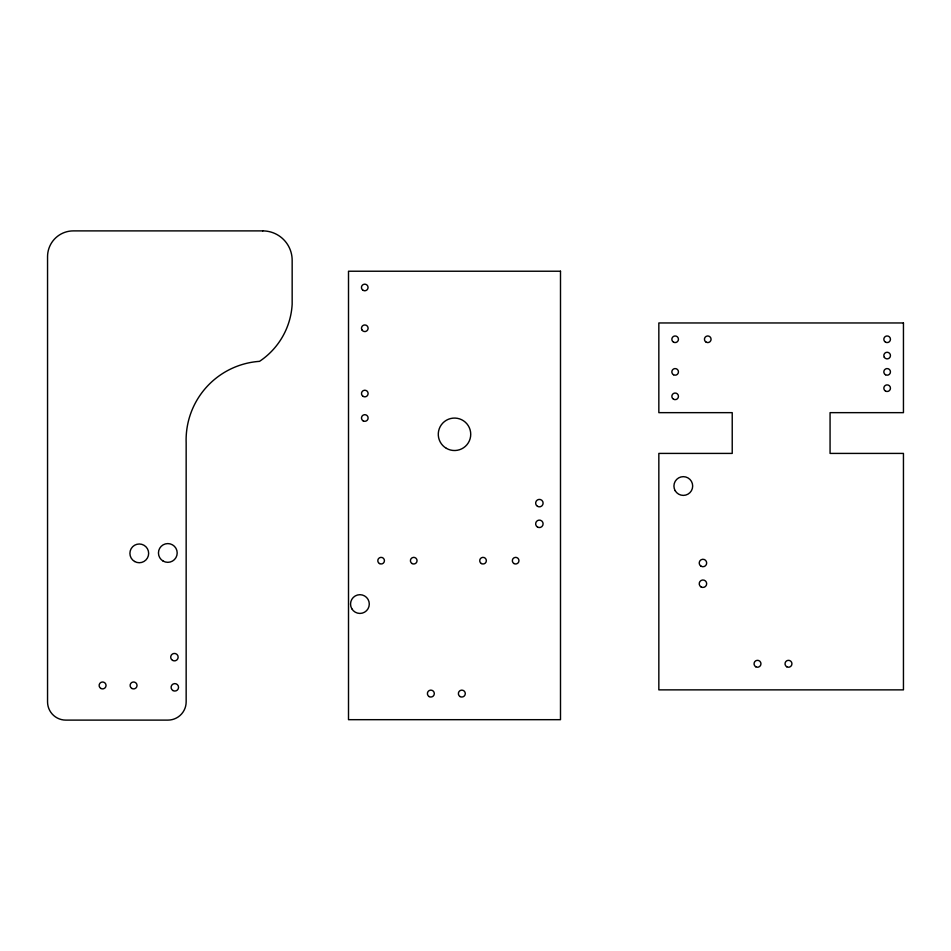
<?xml version="1.0" encoding="UTF-8"?>
<svg xmlns="http://www.w3.org/2000/svg" width="951" height="951" viewBox="0 0 951 951"><rect width="100%" height="100%" fill="white"/><g stroke="black" fill="none" stroke-linecap="round" stroke-linejoin="round"><path stroke-width="1.43" d="M262.761 230.891L73.334 230.891A25.784 25.784 0 0 0 47.55 256.675L47.55 701.874A18.235 18.235 0 0 0 65.785 720.109L167.935 720.109A18.235 18.235 0 0 0 186.158 701.874L186.158 442.881A78.897 78.897 0 0 1 259.54 361.344A73.5 73.5 0 0 0 292.159 304.272L292.159 260.289A29.398 29.398 0 0 0 262.761 230.891M560.496 271.225L348.506 271.225L348.506 719.681L560.496 719.681L560.496 271.225M903.45 322.96L658.841 322.96L658.841 412.651L732.222 412.651L732.222 453.413L658.841 453.413L658.841 689.867L903.45 689.867L903.45 453.413L830.068 453.413L830.068 412.651L903.45 412.651L903.45 322.96M163.132 561.078A9.379 9.379 0 0 0 177.195 552.959A9.379 9.379 0 0 0 163.132 544.84A9.379 9.379 0 0 0 163.132 561.078M134.59 561.482A9.379 9.379 0 0 0 148.653 553.363A9.379 9.379 0 0 0 134.59 545.244A9.379 9.379 0 0 0 134.59 561.482M100.854 688.453A3.471 3.471 0 0 0 106.048 685.457A3.471 3.471 0 0 0 100.854 682.449A3.471 3.471 0 0 0 100.854 688.453M131.832 688.453A3.471 3.471 0 0 0 137.039 685.457A3.471 3.471 0 0 0 131.832 682.449A3.471 3.471 0 0 0 131.832 688.453M172.559 660.386A3.721 3.721 0 0 0 178.146 657.165A3.721 3.721 0 0 0 172.559 653.931A3.721 3.721 0 0 0 172.559 660.386M172.963 690.557A3.721 3.721 0 0 0 178.55 687.335A3.721 3.721 0 0 0 172.963 684.102A3.721 3.721 0 0 0 172.963 690.557M446.388 448.349A16.226 16.226 0 0 0 470.733 434.298A16.226 16.226 0 0 0 446.388 420.247A16.226 16.226 0 0 0 446.388 448.349M351.799 608.747A9.379 9.379 0 0 0 368.037 608.747A9.379 9.379 0 0 0 359.918 594.684A9.379 9.379 0 0 0 351.799 608.747M429.127 696.584A3.471 3.471 0 0 0 434.322 693.588A3.471 3.471 0 0 0 429.127 690.581A3.471 3.471 0 0 0 429.127 696.584M460.106 696.584A3.471 3.471 0 0 0 465.301 693.588A3.471 3.471 0 0 0 460.106 690.581A3.471 3.471 0 0 0 460.106 696.584M363.104 290.34A3.305 3.305 0 0 0 368.061 287.475A3.305 3.305 0 0 0 363.104 284.599A3.305 3.305 0 0 0 363.104 290.34M361.927 329.914A3.305 3.305 0 0 0 367.668 329.914A3.305 3.305 0 0 0 364.792 324.945A3.305 3.305 0 0 0 361.927 329.914M537.517 527.056A3.721 3.721 0 0 0 543.104 523.823A3.721 3.721 0 0 0 537.517 520.601A3.721 3.721 0 0 0 537.517 527.056M537.517 506.348A3.721 3.721 0 0 0 543.104 503.115A3.721 3.721 0 0 0 537.517 499.893A3.721 3.721 0 0 0 537.517 506.348M514.004 563.551A3.305 3.305 0 0 0 518.961 560.686A3.305 3.305 0 0 0 514.004 557.809A3.305 3.305 0 0 0 514.004 563.551M412.08 563.551A3.305 3.305 0 0 0 417.049 560.686A3.305 3.305 0 0 0 412.08 557.809A3.305 3.305 0 0 0 412.08 563.551M379.461 563.551A3.305 3.305 0 0 0 384.43 560.686A3.305 3.305 0 0 0 379.461 557.809A3.305 3.305 0 0 0 379.461 563.551M481.384 563.551A3.305 3.305 0 0 0 486.353 560.686A3.305 3.305 0 0 0 481.384 557.809A3.305 3.305 0 0 0 481.384 563.551M363.151 420.865A3.305 3.305 0 0 0 368.12 417.988A3.305 3.305 0 0 0 363.151 415.123A3.305 3.305 0 0 0 363.151 420.865M363.151 396.401A3.305 3.305 0 0 0 368.12 393.536A3.305 3.305 0 0 0 363.151 390.671A3.305 3.305 0 0 0 363.151 396.401M701.089 586.945A3.721 3.721 0 0 0 706.676 583.712A3.721 3.721 0 0 0 701.089 580.49A3.721 3.721 0 0 0 701.089 586.945M701.089 566.225A3.721 3.721 0 0 0 706.676 563.004A3.721 3.721 0 0 0 701.089 559.77A3.721 3.721 0 0 0 701.089 566.225M673.498 342.134A3.305 3.305 0 0 0 678.455 339.269A3.305 3.305 0 0 0 673.498 336.404A3.305 3.305 0 0 0 673.498 342.134M706.106 342.134A3.305 3.305 0 0 0 711.075 339.269A3.305 3.305 0 0 0 706.106 336.404A3.305 3.305 0 0 0 706.106 342.134M885.488 342.134A3.305 3.305 0 0 0 890.457 339.269A3.305 3.305 0 0 0 885.488 336.404A3.305 3.305 0 0 0 885.488 342.134M884.275 357.231A3.305 3.305 0 0 0 890.005 357.231A3.305 3.305 0 0 0 887.14 352.262A3.305 3.305 0 0 0 884.275 357.231M885.488 374.753A3.305 3.305 0 0 0 890.457 371.889A3.305 3.305 0 0 0 885.488 369.012A3.305 3.305 0 0 0 885.488 374.753M885.488 391.051A3.305 3.305 0 0 0 890.457 388.186A3.305 3.305 0 0 0 885.488 385.321A3.305 3.305 0 0 0 885.488 391.051M673.498 399.206A3.305 3.305 0 0 0 678.455 396.341A3.305 3.305 0 0 0 673.498 393.476A3.305 3.305 0 0 0 673.498 399.206M673.498 374.753A3.305 3.305 0 0 0 678.455 371.889A3.305 3.305 0 0 0 673.498 369.012A3.305 3.305 0 0 0 673.498 374.753M675.186 490.716A9.379 9.379 0 0 0 691.425 490.716A9.379 9.379 0 0 0 683.305 476.653A9.379 9.379 0 0 0 675.186 490.716M755.772 666.782A3.471 3.471 0 0 0 760.966 663.786A3.471 3.471 0 0 0 755.772 660.779A3.471 3.471 0 0 0 755.772 666.782M786.75 666.782A3.471 3.471 0 0 0 791.945 663.786A3.471 3.471 0 0 0 786.75 660.779A3.471 3.471 0 0 0 786.75 666.782"/></g></svg>
